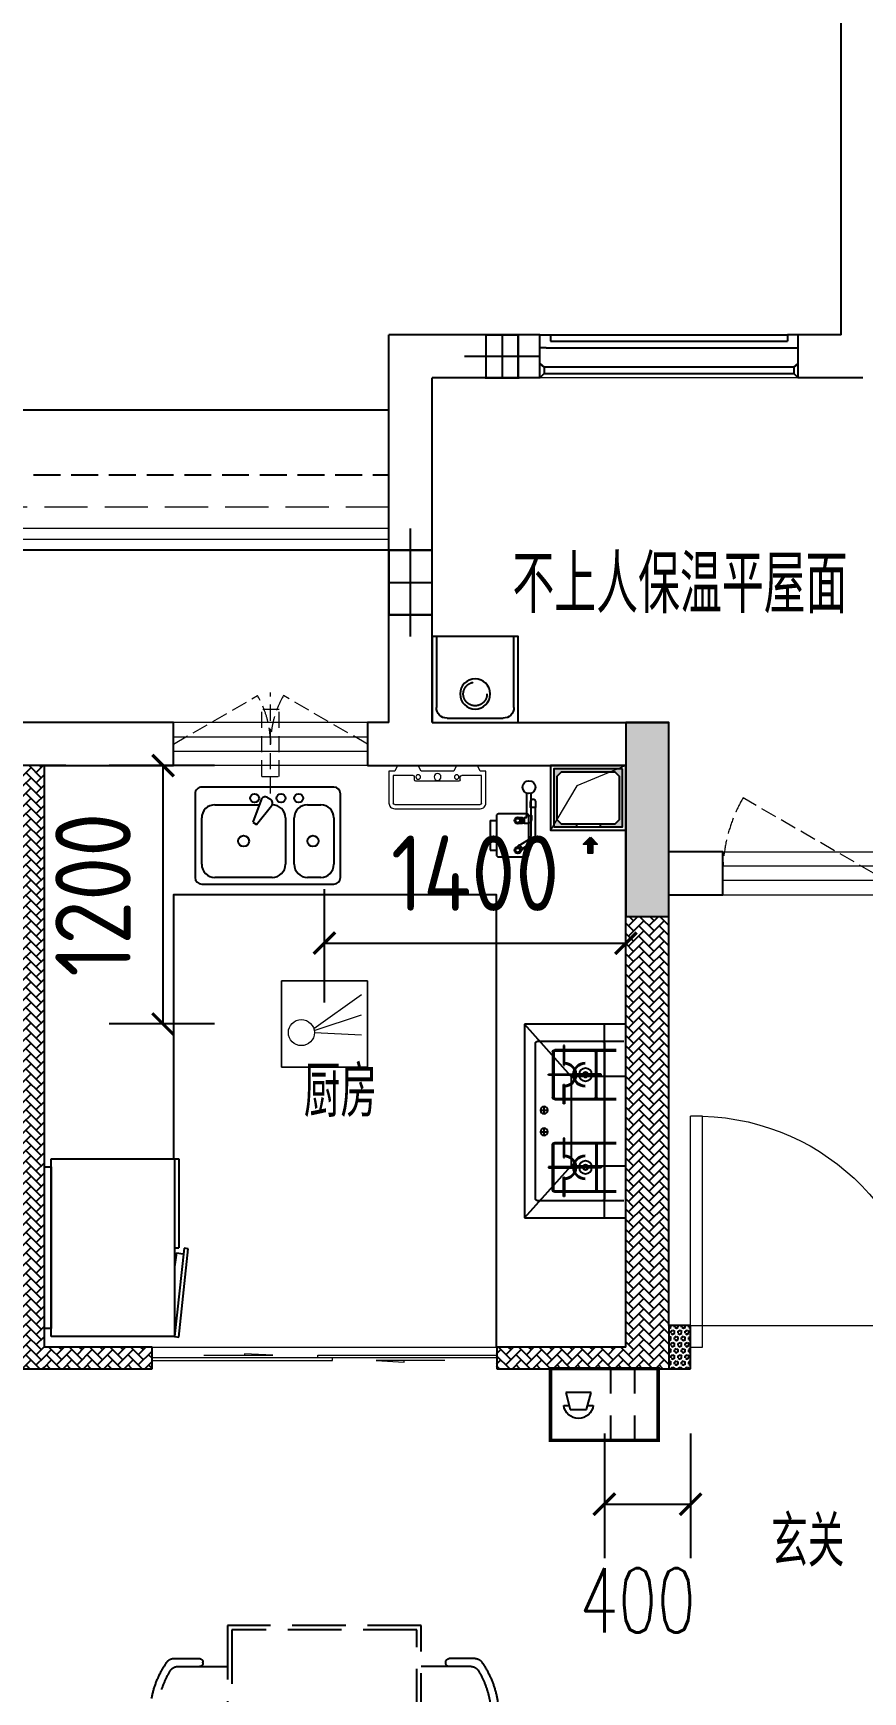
# Model space of a CAD drawing. Extents: x 3753737 to 4713801, y -857380 to 24339.
# Drawn here: x 4668897 to 4672749, y -763560 to -755859 of the extents above; entities that cross this region are included whole.
import ezdxf
from ezdxf.enums import TextEntityAlignment as Align

# ---------------------------------------------------------------- set-up
doc = ezdxf.new("R2010")
doc.units = 0
doc.header["$LTSCALE"] = 1000
doc.header["$MEASUREMENT"] = 0
for name, pattern in [('#P_--_20B1_001_t3$0$DASH', [0.35, 0.25, -0.1]), ('__DASH', [0.35, 0.25, -0.1]), ('A户型$0$DASH', [0.35, 0.25, -0.1]), ('DASH', [0.35, 0.25, -0.1]), ('HIDDEN', [0.375, 0.25, -0.125])]:
    doc.linetypes.add(name, pattern=pattern)
doc.layers.get('0').update_dxf_attribs({"linetype": 'CONTINUOUS'})
doc.layers.get('Defpoints').update_dxf_attribs({"linetype": 'CONTINUOUS'})
for name, color, linetype in [('!!电气', 1, 'CONTINUOUS'), ('3-栏杆1', 252, 'CONTINUOUS'), ('5fur', 175, 'CONTINUOUS'), ('AH-FURNITURE', 1, 'CONTINUOUS'), ('COLU', 7, 'CONTINUOUS'), ('EQUIP-安防', 3, 'CONTINUOUS'), ('LVTRY', 252, 'CONTINUOUS'), ('ROOF', 183, 'CONTINUOUS'), ('S-砼墙填充', 251, 'CONTINUOUS'), ('VPIPE-雨水', 4, 'DASH'), ('WALL', 252, 'CONTINUOUS'), ('保温', 6, 'CONTINUOUS'), ('建筑-排气道', 252, 'CONTINUOUS'), ('机电标识类', 1, 'CONTINUOUS'), ('污水', 3, 'CONTINUOUS'), ('看线', 185, 'CONTINUOUS'), ('管', 193, 'CONTINUOUS'), ('铝合金', 144, 'CONTINUOUS')]:
    doc.layers.add(name, color=color, linetype=linetype)
for name, color, linetype, lineweight in [('EQUIP-消防', 3, 'CONTINUOUS', 20), ('PUB_HATCH', 8, 'CONTINUOUS', 9), ('PUB_TEXT', 7, 'CONTINUOUS', 20), ('WINDOW', 146, 'CONTINUOUS', 20), ('平面-栏杆', 56, 'CONTINUOUS', 15), ('平面-看线', 252, 'CONTINUOUS', 15), ('平面-空调室内机', 176, 'CONTINUOUS', 9), ('平面-空调预留孔', 252, 'CONTINUOUS', 15), ('立面-洞口示意', 252, 'CONTINUOUS', 13)]:
    doc.layers.add(name, color=color, linetype=linetype, lineweight=lineweight)
doc.styles.add('_TCH_DIM_T3', font='SIMPLEX.shx', dxfattribs={"width": 0.705882, "bigfont": 'GBCBIG.shx'})
doc.styles.add('_TEL_DIM', font='SIMPLEX', dxfattribs={"width": 0.8, "height": 3.5, "bigfont": 'HZTXT'})
doc.styles.add('DIM_FONT', font='SIMPLEX', dxfattribs={"width": 0.7, "bigfont": 'GBCBIG'})
doc.styles.get("Standard").update_dxf_attribs({"font": 'gbenor.shx', "bigfont": 'gbcbig.shx'})
doc.dimstyles.new('_TCH_ARCH&&100', dxfattribs={"dimtxt": 297.5, "dimasz": 100, "dimexe": 250, "dimexo": 300, "dimgap": 100, "dimtad": 1, "dimdec": 0, "dimzin": 0, "dimdsep": 46, "dimtxsty": '_TCH_DIM_T3', "dimblk": 'ARCHTICK', "dimcen": 0.09, "dimclrt": 7, "dimazin": 2, "dimtfac": 1, "dimtdec": 0, "dimtix": 1, "dimtmove": 2, "dimatfit": 3, "dimfxl": 1, "dimtolj": 1, "dimtzin": 0, "dimarcsym": 0})
doc.dimstyles.get("Standard").update_dxf_attribs({"dimscale": 100, "dimtxt": 3.5, "dimasz": 1, "dimexe": 2.5, "dimexo": 3, "dimgap": 1.5, "dimtad": 1, "dimdec": 0, "dimzin": 0, "dimdsep": 46, "dimtxsty": 'Standard', "dimblk": 'ARCHTICK', "dimcen": 0.09, "dimadec": 0, "dimazin": 0, "dimtfac": 1, "dimtdec": 0, "dimtix": 1, "dimtmove": 2, "dimatfit": 3, "dimfxl": 1, "dimtolj": 1, "dimtzin": 0, "dimarcsym": 0})
pattern_1 = [(45, (0, 0), (0, 47.4157523), [100.584, -33.528]), (135, (23.708, 23.708), (3e-15, 47.4157523), [100.584, -33.528])]

# ---------------------------------------------------------------- blocks, each defined once
blk = doc.blocks.new('dfgdfgsf')
at = {"layer": '5fur', "color": 252, "linetype": 'A户型$0$DASH'}
for p, q in [((2092291.5, -1252357.5), (2092411.5, -1252357.5)), ((2093691.6, -1252357.5), (2093571.7, -1252357.5)), ((2092309.4, -1252394.9), (2092541.6, -1252394.9)), ((2092428, -1252378.3), (2092428, -1252374.6)), ((2093673.7, -1252394.9), (2093441.6, -1252394.9)), ((2093555.1, -1252378.3), (2093555.1, -1252374.6))]:
    blk.add_line(p, q, dxfattribs=at)
for points in [[(2092541.6, -1252205), (2093441.6, -1252205), (2093441.6, -1254425), (2092541.6, -1254425)], [(2092561.6, -1252225), (2093421.6, -1252225), (2093421.6, -1254405), (2092561.6, -1254405)]]:
    blk.add_lwpolyline(points, close=True, dxfattribs=at)
for centre, radius, start, end in [((2092291.5, -1252394.3), 36.8, 90, 144.86029), ((2092410.5, -1252375), 17.5, 1.22812, 87.03395), ((2093572.6, -1252375), 17.5, 92.96605, 178.77188), ((2093691.6, -1252394.3), 36.8, 35.13971, 90), ((2092616.8, -1252623.3), 434.6, 144.86029, 215.59956), ((2092616.8, -1252623.3), 399, 148.05881, 212.52336), ((2092309.4, -1252431.7), 36.8, 90, 148.05881), ((2092411.5, -1252378.3), 16.6, 270, 0), ((2093571.7, -1252378.3), 16.6, 180, 270), ((2093673.7, -1252431.7), 36.8, 31.94119, 90), ((2093366.3, -1252623.3), 399, 327.47664, 31.94119), ((2093366.3, -1252623.3), 434.6, 324.40044, 35.13971)]:
    blk.add_arc(centre, radius, start, end, dxfattribs=at)
blk = doc.blocks.new('A$C60D053AF')
at = {"layer": 'AH-FURNITURE', "color": 8}
for p, q in [((192.5, -71), (327.6, -71)), ((232.5, -90), (128.3, -90)), ((232.5, -110), (128.3, -110)), ((192.5, -91), (327.6, -91)), ((245, -129.5), (245, -122.5)), ((265, -129.5), (265, -122.5)), ((341.7, -96.9), (370, -143.2)), ((355.9, -82.7), (384.2, -129)), ((255, -281), (255, -251)), ((255, -281), (393, -281)), ((393, -281), (393, -251))]:
    blk.add_line(p, q, dxfattribs=at)
for points in [[(170, -68, 1), (170, -94), (192.5, -94), (192.5, -68)], [(234, -251), (414, -251, 0.414214), (424, -241), (424, -111, 0.414214), (414, -101), (234, -101, 0.414214), (224, -111), (224, -241, 0.414214)], [(268, -122.5), (268, -107, 0.414214), (248, -87), (232.5, -87), (232.5, -113), (242, -113), (242, -122.5)], [(242, -152, 1), (268, -152), (268, -129.5), (242, -129.5)], [(383.8, -161.2, 1), (402.2, -142.8), (386.3, -126.9), (367.9, -145.3)]]:
    blk.add_lwpolyline(points, format="xyb", close=True, dxfattribs=at)
for centre, radius in [((100, -100), 30), ((255, -152), 15), ((255, -152), 10), ((393, -152), 15), ((393, -152), 10)]:
    blk.add_circle(centre, radius, dxfattribs=at)
for radius in [40, 20]:
    blk.add_arc((327.6, -111), radius, 45, 90, dxfattribs=at)
blk = doc.blocks.new('dongkong')
at = {"layer": '平面-空调预留孔', "color": 8, "linetype": 'HIDDEN', "ltscale": 0.3}
for p, q in [((-603796, 210899.9), (-603796, 210431.5)), ((-603836, 210821), (-603836, 210510.8)), ((-603836, 210821), (-603756, 210821)), ((-603756, 210821), (-603756, 210510.8))]:
    blk.add_line(p, q, dxfattribs=at)
blk.add_lwpolyline([(-603756, 210510.8), (-603836, 210510.8)], dxfattribs=at)
blk = doc.blocks.new('GDGDGDGRGD')
at = {"color": 252, "linetype": '__DASH', "ltscale": 0.1}
blk.add_wipeout([(428916.8, 296115.4), (428716.7, 296115.4), (428716.7, 295815.4), (428916.8, 295815.4)], dxfattribs=at).dxf.layer = '污水'
at = {"layer": '机电标识类', "color": 252, "linetype": 'DASH', "ltscale": 400}
for p, q in [((428816.8, 295715.4), (428816.8, 296215.4)), ((428916.8, 295965.4), (428716.7, 295965.4))]:
    blk.add_line(p, q, dxfattribs=at)
at = {"layer": '污水', "color": 252, "linetype": '__DASH', "ltscale": 0.1, "const_width": 10}
blk.add_lwpolyline([(428916.8, 296115.4), (428716.7, 296115.4), (428716.7, 295815.4), (428916.8, 295815.4)], close=True, dxfattribs=at)
blk = doc.blocks.new('GDGDGRD')
at = {"layer": 'S-砼墙填充'}
h = blk.add_hatch(color=252, dxfattribs=at)
h.dxf.hatch_style = 1
h.paths.add_polyline_path([(436416.6, 295815.4), (436416.6, 295615.4), (436416.6, 294915.4), (436216.6, 294915.4), (436216.6, 295815.4)])
at = {"layer": 'COLU', "color": 252}
blk.add_lwpolyline([(436416.6, 295815.4), (436416.6, 295615.4), (436416.6, 295615.4), (436416.6, 294915.4), (436216.6, 294915.4), (436216.6, 295815.4)], close=True, dxfattribs=at)
blk = doc.blocks.new('A-Kitchen-7')
at = {"layer": 'LVTRY'}
for p, q in [((-518.7, 779.7), (-7.2, 834.3)), ((-515, 756), (-518.7, 779.7)), ((-3.6, 810.6), (-515, 756)), ((-29.1, 767), (-35.2, 806.4)), ((-7.2, 834.3), (-3.6, 810.6)), ((515, 780), (0, 780)), ((0, 756), (0, 780)), ((515, 756), (515, 780)), ((515, 756), (-515, 756)), ((-515, 756), (-515, 40)), ((-485.6, 760.5), (-484.9, 756)), ((-29.1, 767), (-112.1, 756)), ((515, 40), (515, 756)), ((-515, 40), (515, 40))]:
    blk.add_line(p, q, dxfattribs=at)
blk.add_lwpolyline([(-468.9, 40), (-468.9, 0), (468.9, 0), (468.9, 40)], close=True, dxfattribs=at)
blk = doc.blocks.new('rtyg7uyhg')
at = {"layer": 'LVTRY'}
for p, q in [((193590.3, 45458.1), (193590.3, 45069.5)), ((194234.6, 45488.8), (193621, 45488.8)), ((193925.8, 45440.4), (193940.1, 45432.2)), ((194265.3, 45069.5), (194265.3, 45458.1)), ((193682.3, 45407), (193887.8, 45407)), ((193896.4, 45429.9), (193857.6, 45326.3)), ((193875.3, 45316), (193945.6, 45401.5)), ((194111.9, 45407), (194173.3, 45407)), ((193621, 45130.8), (193621, 45345.6)), ((193857.6, 45326.3), (193875.3, 45316)), ((194009.6, 45345.6), (194009.6, 45130.8)), ((194050.5, 45130.8), (194050.5, 45345.6)), ((194234.6, 45345.6), (194234.6, 45130.8)), ((193948.3, 45069.5), (193682.3, 45069.5)), ((194173.3, 45069.5), (194111.9, 45069.5)), ((193621, 45038.8), (194234.6, 45038.8))]:
    blk.add_line(p, q, dxfattribs=at)
for centre, radius in [((193866.4, 45437.7), 20.5), ((193989.2, 45437.7), 20.5), ((194071, 45437.7), 20.5), ((193815.3, 45238.2), 25.6), ((194137.5, 45238.2), 25.6)]:
    blk.add_circle(centre, radius, dxfattribs=at)
for centre, radius, start, end in [((193621, 45458.1), 30.7, 89.99999, 179.99999), ((193915.6, 45422.7), 20.5, 59.99999, 159.46231), ((193929.8, 45414.5), 20.5, 320.53767, 59.99999), ((194234.6, 45458.1), 30.7, 359.99999, 89.99999), ((193682.3, 45345.6), 61.4, 89.99999, 179.99999), ((193948.3, 45345.6), 61.4, 359.99999, 89.99999), ((194111.9, 45345.6), 61.4, 89.99999, 179.99999), ((194173.3, 45345.6), 61.4, 359.99999, 89.99999), ((193682.3, 45130.8), 61.4, 179.99999, 269.99999), ((193948.3, 45130.8), 61.4, 269.99999, 359.99999), ((194111.9, 45130.8), 61.4, 179.99999, 269.99999), ((194173.3, 45130.8), 61.4, 269.99999, 359.99999), ((193621, 45069.5), 30.7, 179.99999, 269.99999), ((194234.6, 45069.5), 30.7, 269.99999, 359.99999)]:
    blk.add_arc(centre, radius, start, end, dxfattribs=at)
at = {"layer": 'LVTRY', "style": 'DIM_FONT', "width": 0.8, "flags": 9}
for tag in ['YSIZE', 'XSIZE']:
    blk.add_attdef(tag, (193927.8, 45487.8), '', height=0.5, rotation=89.99999, dxfattribs=at)
blk = doc.blocks.new('FRSDFDGDGDRGDR')
at = {"layer": '平面-空调预留孔', "color": 252}
for p, q in [((699612.3, 775044), (699612.3, 775441.2)), ((699618.9, 775447.8), (699746.3, 775447.8)), ((699746.3, 775447.8), (699746.3, 775355.4)), ((699719.9, 775342.2), (699719.9, 775143)), ((699726.5, 775348.8), (699739.7, 775348.8)), ((699726.5, 775136.4), (699739.7, 775136.4)), ((699746.3, 775129.8), (699746.3, 775037.4)), ((699746.3, 775037.4), (699618.9, 775037.4))]:
    blk.add_line(p, q, dxfattribs=at)
blk.add_lwpolyline([(699766.1, 775166.7), (699792.5, 775153.5), (699792.5, 775057.2), (699766.1, 775044), (699766.1, 775017.6), (699618.9, 775017.6, -0.414214), (699592.5, 775044), (699592.5, 775441.2, -0.414214), (699618.9, 775467.6), (699766.1, 775467.6), (699766.1, 775441.2), (699792.5, 775428), (699792.5, 775331.6), (699766.1, 775318.4)], format="xyb", close=True, dxfattribs=at)
for centre, radius in [((699739.7, 775331.6), 10.6), ((699739.7, 775243.2), 15.8), ((699739.7, 775153.5), 10.6)]:
    blk.add_circle(centre, radius, dxfattribs=at)
for centre, start, end in [((699618.9, 775441.2), 90, 180), ((699726.5, 775342.2), 90, 180), ((699739.7, 775355.4), 270, 360), ((699726.5, 775143), 180, 270), ((699739.7, 775129.8), 0, 90), ((699618.9, 775044), 180, 270)]:
    blk.add_arc(centre, 6.6, start, end, dxfattribs=at)
blk = doc.blocks.new('*U152')
h = blk.add_hatch(color=5)
h.set_gradient(color1=(0, 0, 255), rotation=180, tint=1)
h.paths.add_polyline_path([(0, 0), (-6.35, -6.35), (-6.35, -2.159), (-15, -2.159), (-15, 2.159), (-6.35, 2.159), (-6.35, 6.35)])
at = {"color": 0, "linetype": 'Continuous'}
blk.add_lwpolyline([(0, 0), (-6.35, -6.35), (-6.35, -2.159), (-15, -2.159), (-15, 2.159), (-6.35, 2.159), (-6.35, 6.35)], close=True, dxfattribs=at)
blk = doc.blocks.new('VXCVXVXVDXVDX')
at = {"layer": 'PUB_HATCH'}
blk.add_hatch(color=252, dxfattribs=at).paths.add_polyline_path([(436751.6, 295600.4), (436751.6, 295330.4), (436646.6, 295330.4), (436646.6, 295345.4), (436716.6, 295345.4), (436736.6, 295365.4), (436736.6, 295565.4), (436716.6, 295585.4), (436466.6, 295585.4), (436446.6, 295565.4), (436446.6, 295365.4), (436466.6, 295345.4), (436536.6, 295345.4), (436536.6, 295330.4), (436431.6, 295330.4), (436431.6, 295600.4)])
at = {"layer": 'LVTRY', "color": 252}
for p, q in [((436536.6, 295345.4), (436536.6, 295330.4)), ((436646.6, 295345.4), (436646.6, 295330.4)), ((436416.6, 294415.4), (436886.8, 294415.4)), ((436516.6, 293515.4), (436516.6, 294415.4)), ((436670.8, 294172.4), (436886.8, 294415.4)), ((436886.8, 294415.4), (436886.8, 293515.4)), ((436826.6, 294335.4), (436426.6, 294335.4)), ((436516.6, 294325.4), (436516.6, 293605.4)), ((436701.8, 294225.4), (436701.8, 294315.4)), ((436701.8, 294315.4), (436706.3, 294315.4)), ((436706.3, 294315.4), (436706.3, 294225.4)), ((436836.6, 293605.4), (436836.6, 294325.4)), ((436461.6, 294295.4), (436746.6, 294295.4)), ((436461.6, 294290.4), (436746.6, 294290.4)), ((436551.6, 294075.4), (436551.6, 294285.4)), ((436556.6, 294075.4), (436556.6, 294285.4)), ((436706.3, 294225.4), (436701.8, 294225.4)), ((436751.6, 294285.4), (436751.6, 294075.4)), ((436756.6, 294285.4), (436756.6, 294075.4)), ((436416.6, 294172.4), (436670.8, 294172.4)), ((436516.6, 293757.3), (436516.6, 294172.4)), ((436531.6, 294182.6), (436659.1, 294182.6)), ((436531.6, 294178.1), (436531.6, 294182.6)), ((436659.1, 294178.1), (436531.6, 294178.1)), ((436776.6, 294182.6), (436649.1, 294182.6)), ((436649.1, 294182.6), (436649.1, 294178.1)), ((436649.1, 294178.1), (436776.6, 294178.1)), ((436659.1, 294182.6), (436659.1, 294178.1)), ((436670.8, 294172.4), (436670.8, 293757.3)), ((436776.6, 294178.1), (436776.6, 294182.6)), ((436706.3, 294135.4), (436701.8, 294135.4)), ((436701.8, 294135.4), (436701.8, 294045.4)), ((436706.3, 294045.4), (436706.3, 294135.4)), ((436746.6, 294070.4), (436461.6, 294070.4)), ((436746.6, 294065.4), (436461.6, 294065.4)), ((436701.8, 294045.4), (436706.3, 294045.4)), ((436816, 294015.4), (436777.2, 294015.4)), ((436796.6, 293996), (436796.6, 294034.8)), ((436796.6, 293896), (436796.6, 293934.8)), ((436746.6, 293865.4), (436461.6, 293865.4)), ((436746.6, 293860.4), (436461.6, 293860.4)), ((436551.6, 293855.4), (436551.6, 293645.4)), ((436556.6, 293855.4), (436556.6, 293645.4)), ((436701.8, 293795.4), (436701.8, 293885.4)), ((436701.8, 293885.4), (436706.3, 293885.4)), ((436706.3, 293885.4), (436706.3, 293795.4)), ((436751.6, 293645.4), (436751.6, 293855.4)), ((436756.6, 293645.4), (436756.6, 293855.4)), ((436816, 293915.4), (436777.2, 293915.4)), ((436706.3, 293795.4), (436701.8, 293795.4)), ((436670.8, 293757.3), (436416.6, 293757.3)), ((436659.1, 293752.6), (436531.6, 293752.6)), ((436531.6, 293752.6), (436531.6, 293748.1)), ((436531.6, 293748.1), (436659.1, 293748.1)), ((436649.1, 293748.1), (436649.1, 293752.6)), ((436649.1, 293752.6), (436776.6, 293752.6)), ((436776.6, 293748.1), (436649.1, 293748.1)), ((436659.1, 293748.1), (436659.1, 293752.6)), ((436886.8, 293515.4), (436670.8, 293757.3)), ((436706.3, 293705.4), (436701.8, 293705.4)), ((436701.8, 293705.4), (436701.8, 293615.4)), ((436706.3, 293615.4), (436706.3, 293705.4)), ((436776.6, 293752.6), (436776.6, 293748.1)), ((436461.6, 293640.4), (436746.6, 293640.4)), ((436461.6, 293635.4), (436746.6, 293635.4)), ((436701.8, 293615.4), (436706.3, 293615.4)), ((436426.6, 293595.4), (436826.6, 293595.4)), ((436886.8, 293515.4), (436416.6, 293515.4))]:
    blk.add_line(p, q, dxfattribs=at)
for points in [[(436416.6, 295615.4), (436766.6, 295615.4), (436766.6, 295315.4), (436416.6, 295315.4)], [(436431.6, 295600.4), (436751.6, 295600.4), (436751.6, 295330.4), (436431.6, 295330.4)], [(436716.6, 295345.4), (436466.6, 295345.4), (436446.6, 295365.4), (436446.6, 295565.4), (436466.6, 295585.4), (436716.6, 295585.4), (436736.6, 295565.4), (436736.6, 295365.4), (436716.6, 295345.4)]]:
    blk.add_lwpolyline(points, close=True, dxfattribs=at)
blk.add_lwpolyline([(437016.6, 292915.4), (437016.6, 295015.4), (438516.6, 295015.4), (438516.6, 293789.4)], dxfattribs=at)
for centre, radius in [((436604.1, 294180.4), 29.7), ((436604.1, 294180.4), 11.7), ((436796.6, 294015.4), 17), ((436796.6, 293915.4), 17), ((436604.1, 293750.4), 29.7), ((436604.1, 293750.4), 11.7)]:
    blk.add_circle(centre, radius, dxfattribs=at)
for centre, radius, start, end in [((436526.6, 294325.4), 10, 90, 180), ((436826.6, 294325.4), 10, 0, 90), ((436561.6, 294285.4), 10, 90, 180), ((436561.6, 294285.4), 5, 90, 180), ((436604.1, 294180.4), 56.7, 2.27424, 87.72576), ((436604.1, 294180.4), 52.2, 2.47041, 87.52959), ((436704.1, 294180.4), 56.7, 92.27424, 177.72576), ((436704.1, 294180.4), 52.2, 92.47041, 177.52959), ((436746.6, 294285.4), 10, 0, 90), ((436746.6, 294285.4), 5, 0, 90), ((436604.1, 294180.4), 56.7, 272.27424, 357.72576), ((436604.1, 294180.4), 52.2, 272.47041, 357.52959), ((436704.1, 294180.4), 56.7, 182.27424, 267.72576), ((436704.1, 294180.4), 52.2, 182.47041, 267.52959), ((436561.6, 294075.4), 10, 180, 270), ((436561.6, 294075.4), 5, 180, 270), ((436746.6, 294075.4), 5, 270, 0), ((436746.6, 294075.4), 10, 270, 0), ((436561.6, 293855.4), 10, 90, 180), ((436561.6, 293855.4), 5, 90, 180), ((436746.6, 293855.4), 10, 0, 90), ((436746.6, 293855.4), 5, 0, 90), ((436604.1, 293750.4), 56.7, 2.27424, 87.72576), ((436604.1, 293750.4), 52.2, 2.47041, 87.52959), ((436704.1, 293750.4), 56.7, 92.27424, 177.72576), ((436704.1, 293750.4), 52.2, 92.47041, 177.52959), ((436604.1, 293750.4), 56.7, 272.27424, 357.72576), ((436604.1, 293750.4), 52.2, 272.47041, 357.52959), ((436704.1, 293750.4), 56.7, 182.27424, 267.72576), ((436704.1, 293750.4), 52.2, 182.47041, 267.52959), ((436561.6, 293645.4), 10, 180, 270), ((436561.6, 293645.4), 5, 180, 270), ((436746.6, 293645.4), 5, 270, 0), ((436746.6, 293645.4), 10, 270, 0), ((436526.6, 293605.4), 10, 180, 270), ((436826.6, 293605.4), 10, 270, 0)]:
    blk.add_arc(centre, radius, start, end, dxfattribs=at)
at = {"layer": '立面-洞口示意', "color": 252}
blk.add_lwpolyline([(436416.6, 295615.4), (436645.1, 295521.4), (436766.6, 295315.4)], dxfattribs=at)
at = {"color": 252, "rotation": 90}
blk.add_blockref('FRSDFDGDGDRGDR', (1212534.1, -404177.2), dxfattribs=at)
at = {"color": 252, "xscale": -1}
blk.add_blockref('rtyg7uyhg', (632006.9, 250026.6), dxfattribs=at)
at = {"layer": 'LVTRY', "color": 252, "extrusion": (0, 0, -1), "xscale": -0.7999999999883585, "yscale": 0.7999999999883585, "zscale": -0.7999999999883585, "rotation": 270}
blk.add_blockref('A-Kitchen-7', (-439116.6, 293377.4), dxfattribs=at)
at = {"layer": '建筑-排气道', "color": 252, "extrusion": (0, 0, -1), "xscale": 5, "yscale": 5, "zscale": -5, "rotation": 90}
blk.add_blockref('*U152', (-436581.7, 295283.1), dxfattribs=at)
blk = doc.blocks.new('VXVXVXDVXDVXVDX')
at = {"layer": '保温', "linetype": 'ByBlock', "ltscale": 10}
h = blk.add_hatch(dxfattribs=at)
h.set_pattern_fill('AR-HBONE', color=251, scale=55)
h.set_pattern_definition(pattern_1)
h.paths.add_polyline_path([(439216.6, 295615.4), (439116.6, 295615.4), (439116.6, 292815.4), (439216.6, 292815.2)])
h = blk.add_hatch(dxfattribs=at)
h.set_pattern_fill('AR-HBONE', color=251, scale=55)
h.set_pattern_definition(pattern_1)
h.paths.add_polyline_path([(436416.6, 294915.4), (436216.6, 294915.4), (436216.6, 292815.4), (436416.6, 292815.2)])
at = {"layer": '保温', "linetype": 'Continuous', "ltscale": 10}
h = blk.add_hatch(dxfattribs=at)
h.set_pattern_fill('HEX', color=251, scale=10, angle=90, style=0)
h.set_pattern_definition([(90, (0, 0), (-16.49778, 1e-15), [9.525, -19.05]), (210, (0, 0), (8.24889, -14.2874966), [9.525, -19.05]), (150, (6e-16, 9.525), (-8.24889, -14.2874966), [9.525, -19.05])])
h.paths.add_polyline_path([(436216.6, 292815.4), (436216.6, 293015.4), (436116.6, 293015.4), (436116.6, 292815.4)])
at = {"layer": '保温', "linetype": 'ByBlock', "ltscale": 10}
h = blk.add_hatch(dxfattribs=at)
h.set_pattern_fill('AR-HBONE', color=251, scale=55)
h.set_pattern_definition(pattern_1)
h.paths.add_polyline_path([(437016.6, 292815.4), (437016.6, 292915.4), (436416.6, 292915.4), (436416.6, 292815.4)])
h = blk.add_hatch(dxfattribs=at)
h.set_pattern_fill('AR-HBONE', color=251, scale=55)
h.set_pattern_definition(pattern_1)
h.paths.add_polyline_path([(439116.6, 292815.3), (439116.6, 292915.4), (438616.6, 292915.4), (438616.6, 292815.3)])
at = {"layer": '保温', "color": 251, "linetype": 'ByBlock', "ltscale": 10}
for p, q in [((439016.6, 295615.4), (439216.6, 295615.4)), ((436216.6, 293015.4), (436216.6, 292815.4))]:
    blk.add_line(p, q, dxfattribs=at)
blk = doc.blocks.new('A$C3EB2330C')
at = {"layer": '管', "color": 252}
for p, q in [((0, 380), (330, 380)), ((380, 330), (380, 70)), ((330, 20), (0, 20))]:
    blk.add_line(p, q, dxfattribs=at)
blk.add_lwpolyline([(400, 400), (400, 0), (0, 0), (0, 400)], close=True, dxfattribs=at)
for centre, start, end in [((330, 330), 0, 90), ((330, 70), 270, 360)]:
    blk.add_arc(centre, 50, start, end, dxfattribs=at)
blk.add_ellipse((267.5, 200), major_axis=(-49.5, -49.5), ratio=1, start_param=-0.785398, end_param=5.497787, dxfattribs=at)
blk = doc.blocks.new('A$C39FB4DEF')
at = {"linetype": '__DASH', "ltscale": 0.1}
blk.add_wipeout([(100, 100.1), (100, -100.1), (250, -100.1), (250, 100.1)], dxfattribs=at).dxf.layer = '污水'
at = {"layer": '机电标识类', "color": 250, "linetype": 'DASH', "ltscale": 400}
for p, q in [((175, 100.1), (175, -100.1)), ((350, 0), (0, 0))]:
    blk.add_line(p, q, dxfattribs=at)
at = {"layer": '污水', "linetype": '__DASH', "ltscale": 0.1, "const_width": 10}
blk.add_lwpolyline([(100, 100.1), (100, -100.1), (250, -100.1), (250, 100.1)], close=True, dxfattribs=at)
blk = doc.blocks.new('$DorLib2D$00000001')
for p, q in [((0.45, 0.975), (0.5, 0.975)), ((0.45, 0), (0.45, 0.975)), ((0.5, 0), (0.5, 0.975)), ((0.5, 0), (0.45, 0))]:
    blk.add_line(p, q)
at = {"lineweight": 13}
blk.add_arc((0.475, 0), 0.975, 91.46928, 180, dxfattribs=at)
blk = doc.blocks.new('$WINLIB2D$00000001')
at = {"color": 0}
for points in [[(-0.5, 0.5), (-0.5, -0.5)], [(-0.5, 0.5), (0.5, 0.5)], [(0.5, -0.5), (0.5, 0.5)], [(0.5, 0.1667), (-0.5, 0.1667)], [(0.5, -0.1667), (-0.5, -0.1667)], [(-0.5, -0.5), (0.5, -0.5)]]:
    blk.add_lwpolyline(points, dxfattribs=at)
blk = doc.blocks.new('$DorLib2D$00000131')
at = {"color": 0, "linetype": 'Continuous'}
for p, q in [((0.15, 0.125), (0.2319, 0.1973)), ((0.2319, 0.1973), (0.2319, 0.125)), ((-0.5, 0.125), (-0.5, 0)), ((0.0192, 0.125), (-0.5, 0.125)), ((0.0192, 0), (0.0192, 0.125)), ((0.35, 0.125), (0.15, 0.125)), ((-0.5, 0), (0.0192, 0)), ((-0.024, 0), (0.5, 0)), ((-0.024, -0.125), (-0.024, 0)), ((0.5, 0), (0.5, -0.125)), ((-0.35, -0.125), (-0.15, -0.125)), ((-0.2319, -0.1973), (-0.2319, -0.125)), ((-0.15, -0.125), (-0.2319, -0.1973)), ((0.5, -0.125), (-0.024, -0.125))]:
    blk.add_line(p, q, dxfattribs=at)
blk = doc.blocks.new('A$C100F5A36')
at = {"layer": '3-栏杆1', "color": 252}
for p, q in [((45622.7, -8033.3), (45602.5, -8015.5)), ((45602.5, -8015.5), (45622.7, -8033.3)), ((45602.5, -8082.4), (45622.7, -8062.6)), ((46782.2, -8033.3), (45622.7, -8033.3)), ((45622.7, -8033.3), (45622.7, -8062.6)), ((45622.7, -8062.6), (46782.2, -8062.6)), ((46782.2, -8033.3), (46802.5, -8015.5)), ((46802.5, -8015.5), (46782.2, -8033.3)), ((46782.2, -8033.3), (46782.2, -8062.6)), ((46782.2, -8062.6), (46802.5, -8082.4)), ((46802.5, -8082.4), (46782.2, -8062.6))]:
    blk.add_line(p, q, dxfattribs=at)
at = {"layer": 'ROOF', "color": 252, "ltscale": 0.8}
for points in [[(44902.5, -8232.4), (38052.5, -8232.4), (38052.5, -9232.4), (36802.5, -9232.4)], [(44902.5, -8882.4), (38702.5, -8882.4), (38702.5, -9882.4), (36802.5, -9882.4)]]:
    blk.add_lwpolyline(points, dxfattribs=at)
at = {"layer": 'VPIPE-雨水', "color": 252}
blk.add_circle((45302.5, -9549.9), 55, dxfattribs=at)
at = {"layer": 'WALL', "color": 252}
for p, q in [((47002.5, -7882.4), (47002.5, -6232.4)), ((47002.5, -7882.4), (46802.5, -7882.4)), ((46802.5, -8082.4), (46802.5, -7882.4)), ((47102.5, -8082.4), (46802.5, -8082.4)), ((43302.5, -9682.4), (42852.5, -9682.4)), ((43902.5, -9682.4), (43302.5, -9682.4)), ((43902.5, -9882.4), (43902.5, -9682.4)), ((44902.5, -9682.4), (44802.5, -9682.4)), ((44802.5, -9682.4), (44802.5, -9882.4)), ((45102.5, -9682.4), (46202.5, -9682.4)), ((46202.5, -10282.4), (46202.5, -9682.4)), ((43302.5, -12582.4), (43302.5, -9882.4)), ((43302.5, -9882.4), (43902.5, -9882.4)), ((44802.5, -9882.4), (45002.5, -9882.4)), ((45002.5, -9882.4), (46002.5, -9882.4)), ((46002.5, -10382.4), (46002.5, -9882.4)), ((46452.5, -10282.3), (46202.5, -10282.4)), ((46452.5, -10482.3), (46452.5, -10282.3)), ((46002.5, -12582.4), (46002.5, -10382.4)), ((46202.5, -10482.4), (46452.5, -10482.3)), ((46202.5, -12482.4), (46202.5, -10482.4)), ((46302.5, -12482.4), (46202.5, -12482.4)), ((46302.5, -12682.4), (46302.5, -12482.4)), ((43802.5, -12582.4), (43302.5, -12582.4)), ((43802.5, -12682.4), (43802.5, -12582.4)), ((46002.5, -12582.4), (45402.5, -12582.4)), ((45402.5, -12582.4), (45402.5, -12682.4)), ((42502.5, -12682.4), (43302.5, -12682.4)), ((43302.5, -12682.4), (43802.5, -12682.4)), ((45402.5, -12682.4), (46102.5, -12682.4)), ((46102.5, -12682.4), (46302.5, -12682.4))]:
    blk.add_line(p, q, dxfattribs=at)
at = {"layer": 'WINDOW', "color": 252}
for p, q in [((46302.5, -12482.4), (47402.5, -12482.4)), ((43802.5, -12582.4), (45402.5, -12582.4))]:
    blk.add_line(p, q, dxfattribs=at)
at = {"layer": 'WINDOW', "color": 252, "linetype": 'DASH', "ltscale": 0.3}
for points in [[(43902.5, -9782.4), (44292.2, -9557.5, -0.131605), (44352.5, -9782.4)], [(44802.5, -9782.4), (44412.7, -9557.5, 0.131605), (44352.5, -9782.4)], [(47152.7, -10382.3), (46546.2, -10032.4, 0.131526), (46452.5, -10382.1)]]:
    blk.add_lwpolyline(points, format="xyb", dxfattribs=at)
at = {"layer": '平面-栏杆', "color": 252}
for points in [[(44902.5, -8782.4), (38602.5, -8782.4), (38602.5, -9782.4), (36802.5, -9782.4)], [(44902.5, -8832.4), (38652.5, -8832.4), (38652.5, -9832.4), (36802.5, -9832.4)]]:
    blk.add_lwpolyline(points, dxfattribs=at)
at = {"layer": '平面-看线', "color": 252}
blk.add_line((46802.5, -8082.4), (45602.5, -8082.4), dxfattribs=at)
at = {"layer": '平面-看线', "color": 252, "linetype": 'DASH', "ltscale": 0.8}
blk.add_lwpolyline([(44902.5, -8682.4), (38502.5, -8682.4), (38502.5, -9682.4), (36802.5, -9682.4)], dxfattribs=at)
at = {"layer": '看线', "color": 252, "linetype": '#P_--_20B1_001_t3$0$DASH', "ltscale": 0.5}
blk.add_lwpolyline([(36802.5, -9532.4), (38352.5, -9532.4), (38352.5, -8532.4), (44902.5, -8532.4)], dxfattribs=at)
at = {"layer": '铝合金', "color": 252}
for points in [[(45632.5, -7942.4), (45602.5, -7942.4), (45602.5, -7882.4), (45652.5, -7882.4), (45652.5, -7912.4)], [(45602.5, -7912.4), (45602.5, -7882.4), (45652.5, -7882.4), (45652.5, -7892.4), (45652.5, -7892.4), (45652.5, -7912.4)], [(45652.5, -7882.4), (46752.5, -7882.4)], [(45652.5, -7912.4), (46752.5, -7912.4)], [(46772.5, -7942.4), (46802.5, -7942.4), (46802.5, -7882.4), (46752.5, -7882.4), (46752.5, -7912.4)], [(46802.5, -7912.4), (46802.5, -7882.4), (46752.5, -7882.4), (46752.5, -7892.4), (46752.5, -7892.4), (46752.5, -7912.4)], [(45632.5, -7942.4), (46772.5, -7942.4)]]:
    blk.add_lwpolyline(points, dxfattribs=at)
at = {"color": 252, "xscale": -1}
for name in ['VXVXVXDVXDVXVDX', 'VXCVXVXVDXVDX']:
    blk.add_blockref(name, (482419, -305497.8), dxfattribs=at)
at = {"color": 252, "rotation": 270.0000000007067}
blk.add_blockref('A$C60D053AF', (45652.5, -9882.4), dxfattribs=at)
at = {"layer": 'WINDOW', "color": 252}
for name, p, xscale, yscale, zscale, rotation in [('$WINLIB2D$00000001', (44352.5, -9782.4), -900, -200, -900, 4.865254208436193e-09), ('$WINLIB2D$00000001', (46802.5, -10382.3), -700.0000123986958, 200, -700.0000123986958, 180.0086025736102), ('$DorLib2D$00000001', (46852.5, -12582.4), -1100, 1100, -1100, 6.088612444984963e-10), ('$DorLib2D$00000131', (44602.5, -12632.4), -1600, 100, -1600, 6.098381566229139e-10)]:
    blk.add_blockref(name, p, dxfattribs=dict(at, xscale=xscale, yscale=yscale, zscale=zscale, rotation=rotation))
at = {"layer": 'WINDOW', "color": 252, "xscale": -1}
blk.add_blockref('dfgdfgsf', (2137594, 1238329.8), dxfattribs=at)
at = {"layer": '平面-空调室内机', "color": 252, "ltscale": 0.3, "xscale": -1, "rotation": 180}
blk.add_blockref('dongkong', (648148.5, 200888.4), dxfattribs=at)
at = {"layer": 'PUB_TEXT', "color": 252}
for s, height, p in [('不上人保温平屋面', 270.07, (45475.6, -9175)), ('厨房', 236.31, (44507, -11513.6)), ('玄关', 236.31, (46676.6, -13601.8))]:
    blk.add_text(s, height=height, dxfattribs=at).set_placement(p)
at = {"color": 252, "xscale": -1}
blk.add_blockref('GDGDGDGRGD', (473819.2, -304997.8), dxfattribs=at)
at = {"layer": 'WALL', "color": 252}
for p, q in [((44902.5, -9682.4), (44902.5, -7882.4)), ((45102.5, -9682.4), (45102.5, -8082.4))]:
    blk.add_line(p, q, dxfattribs=at)
at = {"color": 252, "xscale": -1}
blk.add_blockref('GDGDGRD', (482419, -305497.8), dxfattribs=at)
at = {"layer": '管', "color": 252, "xscale": -1, "rotation": 90}
blk.add_blockref('A$C3EB2330C', (45502.5, -9282.4), dxfattribs=at)
at = {"color": 252, "xscale": -1}
blk.add_blockref('A$C39FB4DEF', (45602.5, -7982.4), dxfattribs=at)
at = {"layer": 'WALL', "color": 252}
for p, q in [((45602.5, -7882.4), (44902.5, -7882.4)), ((45602.5, -8082.4), (45602.5, -7882.4)), ((45602.5, -8082.4), (45102.5, -8082.4))]:
    blk.add_line(p, q, dxfattribs=at)
blk = doc.blocks.new('$equip$00002628')
at = {"linetype": 'Continuous'}
for p, q in [((-0.625, 0.415), (0.625, 0.415)), ((-0.625, -0.415), (-0.625, 0.415)), ((0.071, 0.129), (0.071, 0.415)), ((0.35, 0.129), (0.35, 0.415)), ((0.625, 0.415), (0.625, -0.415)), ((-0.472, 0.01), (-0.409, 0.01)), ((-0.446, -0.138), (-0.395, 0.058)), ((-0.395, 0.058), (-0.395, 0.058)), ((-0.395, 0.058), (-0.206, 0.058)), ((-0.206, 0.058), (-0.155, -0.138)), ((-0.191, 0.01), (-0.129, 0.01)), ((-0.155, -0.138), (-0.446, -0.138)), ((0.071, -0.415), (0.071, -0.129)), ((0.35, -0.415), (0.35, -0.129)), ((0.625, -0.415), (-0.625, -0.415))]:
    blk.add_line(p, q, dxfattribs=at)
at = {"const_width": 0.04}
blk.add_lwpolyline([(-0.625, 0.415), (0.625, 0.415), (0.625, -0.415), (-0.625, -0.415), (-0.625, 0.415), (0.625, 0.415)], dxfattribs=at)
at = {"linetype": 'Continuous'}
blk.add_arc((-0.3, -0.011), 0.173, 6.9897, 173.0103, dxfattribs=at)
for p in [(0, 0.415), (-0.625, 0), (0.625, 0), (0, -0.415)]:
    blk.add_point(p)
at = {"color": 7, "style": '_TEL_DIM', "flags": 1}
blk.add_attdef('A', text='', height=0.000025, dxfattribs=at).set_placement((0, 0), align=Align.MIDDLE_CENTER)
blk = doc.blocks.new('$equip$00002651')
for p, q in [((-0.5, 0.5), (-0.5, -0.5)), ((0.5, 0.5), (-0.5, 0.5)), ((0.5, -0.5), (0.5, 0.5)), ((-0.125, -0.052), (0.429, 0.342)), ((-0.119, -0.075), (0.429, 0.108)), ((-0.116, -0.1), (0.429, -0.126)), ((-0.5, -0.5), (0.5, -0.5))]:
    blk.add_line(p, q)
blk.add_lwpolyline([(-0.5, 0.5), (0.5, 0.5), (0.5, -0.5), (-0.5, -0.5), (-0.5, 0.5), (0.5, 0.5)])
blk.add_circle((-0.268, -0.1), 0.151)
for p in [(0, 0.5), (-0.5, 0), (0.5, 0), (0, -0.5)]:
    blk.add_point(p)
at = {"color": 7, "flags": 1}
for tag, height, p in [('A', 0.00002, (0, 0)), ('B', 0.4, (0.762, -0.208))]:
    blk.add_attdef(tag, text='', height=height, dxfattribs=at).set_placement(p, align=Align.MIDDLE_CENTER)
blk = doc.blocks.new('_ArchTick')
at = {"color": 0, "linetype": 'ByBlock', "const_width": 0.15}
blk.add_lwpolyline([(-0.5, -0.5), (0.5, 0.5)], dxfattribs=at)
blk = doc.blocks.new('*D313')
at = {"layer": '!!电气', "color": 0, "lineweight": -2, "transparency": 16777216}
for p, q in [((4669738.6, -759259.6), (4669249.5, -759259.6)), ((4669499.5, -760459.2), (4669499.5, -759259.6)), ((4669738, -760459.2), (4669249.5, -760459.2))]:
    blk.add_line(p, q, dxfattribs=at)
at = {"layer": 'Defpoints', "color": 0, "transparency": 16777216}
for p in [(4669499.5, -759259.6), (4670038.6, -759259.6), (4670038, -760459.2)]:
    blk.add_point(p, dxfattribs=at)
at = {"layer": '!!电气', "color": 0, "lineweight": -2, "transparency": 16777216, "xscale": 100, "yscale": 100, "zscale": 100}
for p, rotation in [((4669499.5, -759259.6), 90), ((4669499.5, -760459.2), 270)]:
    blk.add_blockref('_ArchTick', p, dxfattribs=dict(at, rotation=rotation))
at = {"layer": '!!电气', "color": 0, "transparency": 16777216, "insert": (4669174.5, -759859.4), "char_height": 350, "attachment_point": 5, "rotation": 90}
blk.add_mtext('\\A1;1200', dxfattribs=at)
blk = doc.blocks.new('*D314')
at = {"layer": '!!电气', "color": 0, "lineweight": -2, "transparency": 16777216}
for p, q in [((4670249, -760359.2), (4670249, -759834)), ((4671648.6, -760359.2), (4671648.6, -759834)), ((4670249, -760084), (4671648.6, -760084))]:
    blk.add_line(p, q, dxfattribs=at)
at = {"layer": 'Defpoints', "color": 0, "transparency": 16777216}
for p in [(4671648.6, -760084), (4670249, -760659.2), (4671648.6, -760659.2)]:
    blk.add_point(p, dxfattribs=at)
at = {"layer": '!!电气', "color": 0, "lineweight": -2, "transparency": 16777216, "xscale": 100, "yscale": 100, "zscale": 100, "rotation": 180}
blk.add_blockref('_ArchTick', (4670249, -760084), dxfattribs=at)
at = {"layer": '!!电气', "color": 0, "lineweight": -2, "transparency": 16777216, "xscale": 100, "yscale": 100, "zscale": 100}
blk.add_blockref('_ArchTick', (4671648.6, -760084), dxfattribs=at)
at = {"layer": '!!电气', "color": 0, "transparency": 16777216, "insert": (4670948.8, -759759), "char_height": 350, "attachment_point": 5}
blk.add_mtext('\\A1;1400', dxfattribs=at)
blk = doc.blocks.new('*D346')
at = {"layer": '!!电气', "color": 0, "lineweight": -2, "transparency": 16777216}
for p, q in [((4671548.6, -762359.6), (4671548.6, -762938.6)), ((4671948.6, -762359.6), (4671948.6, -762938.6)), ((4671548.6, -762688.6), (4671948.6, -762688.6))]:
    blk.add_line(p, q, dxfattribs=at)
at = {"layer": 'Defpoints', "color": 0, "transparency": 16777216}
for p in [(4671548.6, -762059.6), (4671948.6, -762059.6), (4671948.6, -762688.6)]:
    blk.add_point(p, dxfattribs=at)
at = {"layer": '!!电气', "color": 0, "lineweight": -2, "transparency": 16777216, "xscale": 100, "yscale": 100, "zscale": 100, "rotation": 180}
blk.add_blockref('_ArchTick', (4671548.6, -762688.6), dxfattribs=at)
at = {"layer": '!!电气', "color": 0, "lineweight": -2, "transparency": 16777216, "xscale": 100, "yscale": 100, "zscale": 100}
blk.add_blockref('_ArchTick', (4671948.6, -762688.6), dxfattribs=at)
at = {"layer": '!!电气', "color": 7, "transparency": 16777216, "insert": (4671703, -763135), "char_height": 297.5, "attachment_point": 5, "style": '_TCH_DIM_T3'}
blk.add_mtext('\\A1;400', dxfattribs=at)

msp = doc.modelspace()

# ---------------------------------------------------------------- block references
at = {"layer": '!!电气'}
msp.add_blockref('A$C100F5A36', (4625646.2, -749377.2), dxfattribs=at)

# ---------------------------------------------------------------- next in the draw order: block references
at = {"layer": 'EQUIP-安防', "color": 4, "xscale": -400, "yscale": 400, "zscale": 400, "rotation": 180}
msp.add_blockref('$equip$00002628', (4671548.6, -762225.6), dxfattribs=at)
at = {"layer": 'EQUIP-消防', "color": 4, "xscale": 400, "yscale": 400, "zscale": 400, "rotation": 359.9989925672722}
msp.add_blockref('$equip$00002651', (4670249, -760459.2), dxfattribs=at)

# ---------------------------------------------------------------- next in the draw order: dimensions: what is measured, and where the dimension line sits
at = {"layer": '!!电气'}
dim = msp.add_linear_dim(base=(4669499.5, -759259.6), p1=(4670038, -760459.2), p2=(4670038.6, -759259.6), angle=90, dimstyle='Standard', override={"dimzin": 8}, dxfattribs=at)
dim.commit()
dim.dimension.update_dxf_attribs({"geometry": '*D313', "text_midpoint": (4669174.5, -759859.4)})
dim = msp.add_linear_dim(base=(4671648.6, -760084), p1=(4670249, -760659.2), p2=(4671648.6, -760659.2), dimstyle='Standard', override={"dimzin": 8}, dxfattribs=at)
dim.commit()
dim.dimension.update_dxf_attribs({"geometry": '*D314', "text_midpoint": (4670948.8, -759759)})
at = {"layer": '!!电气', "color": 1}
dim = msp.add_linear_dim(base=(4671948.6, -762688.6), p1=(4671548.6, -762059.6), p2=(4671948.6, -762059.6), angle=360, text='400', dimstyle='_TCH_ARCH&&100', dxfattribs=at)
dim.commit()
dim.dimension.update_dxf_attribs({"geometry": '*D346', "text_midpoint": (4671703, -763135), "dimtype": 129})

doc.saveas('drawing.dxf')
